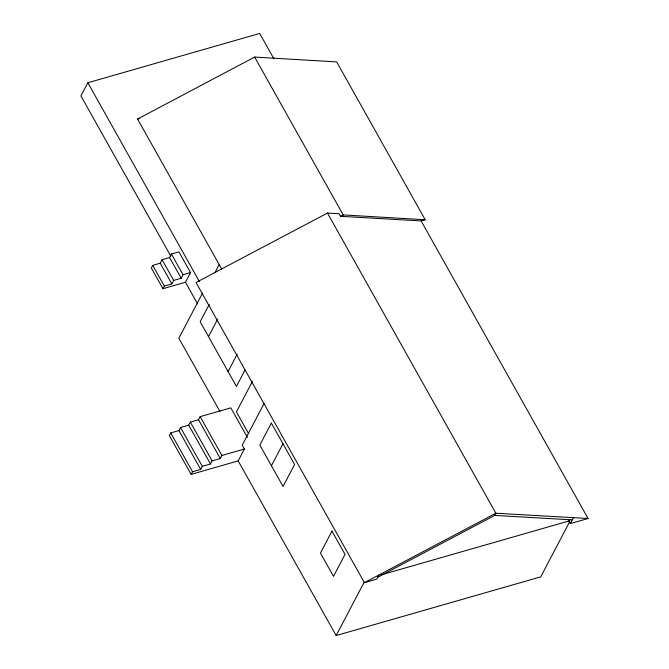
<?xml version="1.0" encoding="UTF-8"?>
<svg xmlns="http://www.w3.org/2000/svg" width="669" height="669" viewBox="0 0 669 669"><rect width="100%" height="100%" fill="white"/><g stroke="black" fill="none" stroke-linecap="round" stroke-linejoin="round"><path stroke-width="1" d="M273.864 58.721L259.681 33.45L87.856 82.755L80.932 95.935L170.779 256.085M152.724 265.359L151.336 268.001L162.952 288.699L185.455 282.243L190.531 272.576L178.916 251.879L171.415 254.028L169.566 257.54L162.065 259.697L160.226 263.21L152.724 265.359L164.34 286.064L162.952 288.699M164.34 286.064L171.841 283.915L173.681 280.395L181.182 278.245L183.03 274.725L190.531 272.576M202.573 293.03L178.857 338.213L220.009 411.569M214.858 272.885L219.215 264.589M209.288 304.336L200.156 321.73L236.441 386.423L245.097 369.949M208.502 336.616L217.634 319.222M247.396 437.417L230.813 407.856L200.131 416.662L198.517 419.739L190.331 422.089L188.717 425.158L180.538 427.508L178.916 430.585L170.737 432.935L169.349 435.569L191.125 474.388L238.172 460.882L244.402 449.016L242.228 445.136L264.071 403.532M228.096 371.546L237.227 354.152M191.125 474.388L192.513 471.745L200.692 469.395L202.306 466.326L210.492 463.977L212.106 460.899L220.285 458.549L221.907 455.48L244.402 449.016M252.447 381.372L236.416 411.895L248.475 433.395M342.411 216.422L343.197 214.916L254.646 57.074L137.563 119.032L221.682 268.98M271.447 465.749L282.987 443.781M238.172 460.882L336.164 635.55L364.245 582.072M378.846 575.047L376.689 579.153L364.421 582.674L196.025 282.51L327.467 213.06L339.108 213.729L340.563 216.313L421.127 220.929L425.216 219.75L336.666 61.908L254.646 57.074M377.692 577.247L494.709 515.423L495.863 513.223L327.467 213.06M381.263 574.838L568.884 521L569.67 519.512M569.771 521.536L540.719 576.862L336.164 635.55M568.884 521L570.339 523.593L573.45 517.664M340.563 216.313L343.197 214.916L425.216 219.75M364.421 582.674L495.863 513.223L588.068 518.5L421.127 220.929M137.563 119.032L139.369 118.513M570.339 523.593L588.068 518.5M494.709 515.423L572.296 519.863M87.856 82.755L199.337 281.473M171.415 254.028L183.03 274.725M185.455 282.243L197.606 303.902M169.566 257.54L181.182 278.245M162.065 259.697L173.681 280.395M160.226 263.21L171.841 283.915M200.131 416.662L221.907 455.48M198.517 419.739L220.285 458.549M190.331 422.089L212.106 460.899M188.717 425.158L210.492 463.977M180.538 427.508L202.306 466.326M178.916 430.585L200.692 469.395M170.737 432.935L192.513 471.745M271.371 423.084L259.84 445.052L283.062 486.455L294.603 464.487L271.371 423.084M331.983 531.111L320.443 553.087L333.513 576.377L345.045 554.4L331.983 531.111"/></g></svg>
